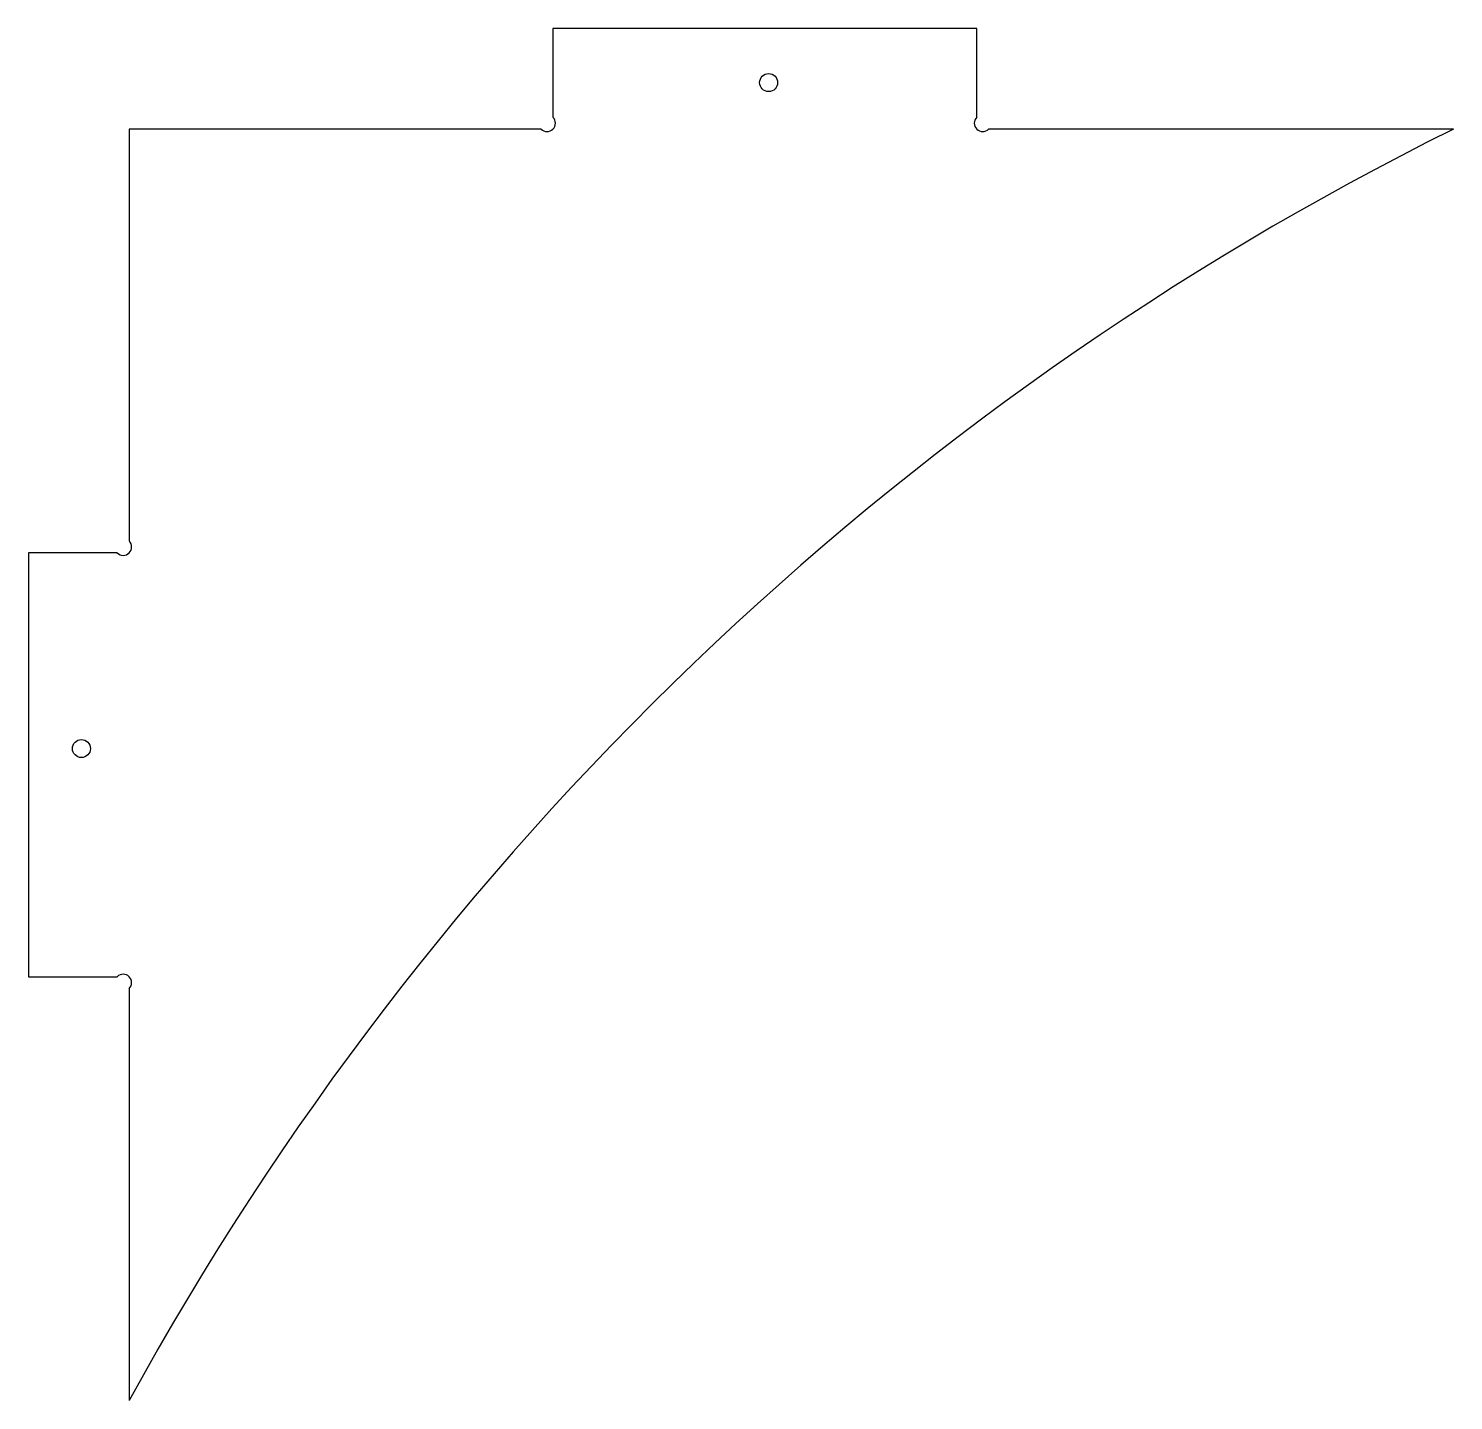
# Model space of a CAD drawing. Header units: millimetres. Extents: x -160 to 109, y -96 to 163.
import ezdxf

# ---------------------------------------------------------------- set-up
doc = ezdxf.new("R2010")
doc.units = ezdxf.units.MM
doc.layers.get('0').update_dxf_attribs({"linetype": 'CONTINUOUS'})

msp = doc.modelspace()

# ---------------------------------------------------------------- linework, layer by layer
for p, q in [((19.43, 162.77), (-60.57, 162.77)), ((-60.57, 162.77), (-60.57, 146.03)), ((19.43, 146.03), (19.43, 162.77)), ((-62.82, 143.77), (-140.57, 143.77)), ((-140.57, 143.77), (-140.57, 66.03)), ((109.43, 143.77), (21.68, 143.77)), ((-142.82, 63.77), (-159.57, 63.77)), ((-159.57, 63.77), (-159.57, -16.23)), ((-159.57, -16.23), (-142.82, -16.23)), ((-140.57, -18.48), (-140.57, -96.23))]:
    msp.add_line(p, q)
for centre in [(-19.85, 152.56), (-149.58, 26.85)]:
    msp.add_circle(centre, 1.7)
for centre, radius, start, end in [((-61.69, 144.9), 1.59, -135, 45), ((20.56, 144.9), 1.59, 135, 315), ((366.15, -373.85), 577.79, 116.37936, 151.28236), ((-141.69, 64.9), 1.59, -135, 45), ((-141.69, -17.35), 1.59, -45, 135)]:
    msp.add_arc(centre, radius, start, end)

doc.saveas('drawing.dxf')
